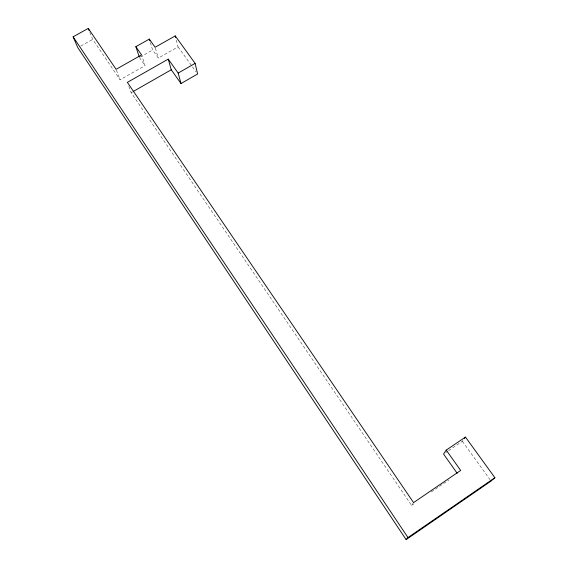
<?xml version="1.0" encoding="UTF-8"?>
<svg xmlns="http://www.w3.org/2000/svg" width="568" height="568" viewBox="0 0 568 568"><rect width="100%" height="100%" fill="white"/><g stroke="black" fill="none" stroke-linecap="round" stroke-linejoin="round"><path stroke-width="0.43" stroke-dasharray="2.84 2.13" d="M128.822 86.329L131.165 92.662L411.594 505.413L413.071 503.312M448.613 450.616L462.373 441.3L463.928 439.185M411.594 505.413L414.512 503.411M431.325 491.931L448.869 479.946M445.717 452.582L447.889 451.106M131.165 92.662L132.678 91.803M89.858 32.326L92.705 39.398L120.089 79.776L145.088 65.59L141.865 55.728M150.335 42.458L152.636 50.012L158.33 58.078L178.075 46.881L176.321 40.122M140.175 57.063L152.636 50.012M80.805 46.029L92.705 39.398M178.075 46.881L191.963 66.144M192.474 66.861L196.081 71.859M462.373 441.3L490.021 479.655M139.437 57.474L145.088 65.59M116.404 70.12L120.089 79.776M155.348 48.102L158.33 58.078"/><path stroke-width="0.85" d="M446.221 450.112L460.676 470.439L413.568 502.609L127.36 82.374L168.242 59.129L171.252 69.779L181.007 83.546L197.621 73.996L195.108 63.382L175.228 35.905L155.099 47.272L149.313 39.107L135.851 46.682L141.595 54.904L116.092 69.31L88.281 28.4L73.116 36.806L77.83 47.684L406.113 539.6L491.043 481.075L494.884 477.709L465.483 437.076L446.221 450.112L443.544 454.052L457.141 473.243M464.446 438.482L465.483 437.076M406.113 539.6L407.98 537.577L494.884 477.709M181.007 83.546L178.167 73.08L195.108 63.382M133.43 91.37L171.252 69.779M168.242 59.129L178.167 73.08M73.116 36.806L407.98 537.577M88.281 28.4L89.226 30.757M135.851 46.682L139.167 56.644M149.313 39.107L149.824 40.782M175.228 35.905L175.668 37.587"/></g></svg>
